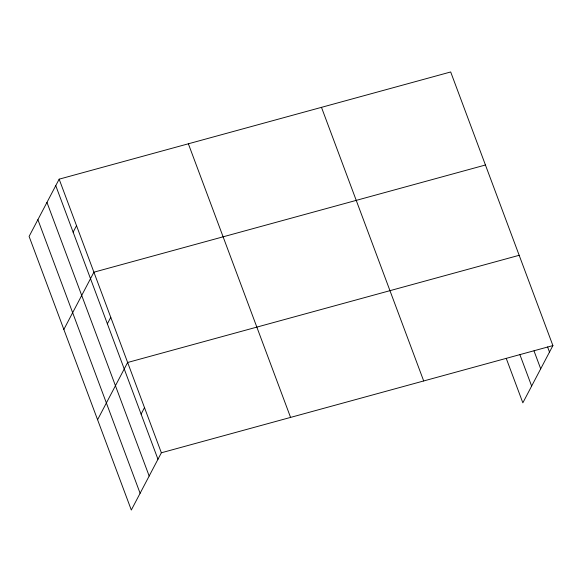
<?xml version="1.0" encoding="UTF-8"?>
<svg xmlns="http://www.w3.org/2000/svg" width="582" height="582" viewBox="0 0 582 582"><rect width="100%" height="100%" fill="white"/><g stroke="black" fill="none" stroke-linecap="round" stroke-linejoin="round"><path stroke-width="0.87" d="M59.153 179.169L29.1 236.416L131.314 510.028L161.367 452.781L552.9 345.584L450.686 71.972L59.153 179.169L161.367 452.781M73.128 232.16L76.533 225.685M63.853 329.441L93.906 272.194L485.439 165.004M107.372 323.818L110.769 317.343M97.58 419.731L127.633 362.491L519.173 255.294M141.099 414.115L144.503 407.633M552.9 345.584L522.847 402.831L506.296 358.534M547.589 346.952L549.495 352.066M534.021 350.931L540.7 368.821M519.864 354.562L531.642 386.077M321.482 107.35L423.696 380.963M188.364 143.798L290.571 417.403M55.756 185.643L157.962 459.256M46.96 202.398L149.167 476.011M37.895 219.661L140.109 493.274"/></g></svg>
